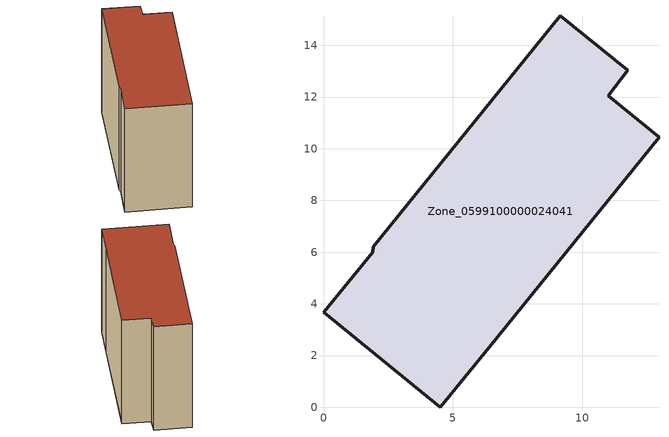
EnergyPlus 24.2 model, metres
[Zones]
Zone_0599100000024041
 floor ground (C_G): 1.93,6.21 9.17,15.14 11.77,13.03 11.01,12.05 12.98,10.45 6.41,2.32 4.51,0 0,3.68 1.9,6 z0
 wall outside (C_F): 11.01,12.05 11.77,13.03 9.17,15.14 1.93,6.21 1.9,6 0,3.68 4.51,0 6.41,2.32 12.98,10.45 11.01,12.05 z0:10.94
 roof outside (C_R): 6.41,2.32 12.98,10.45 11.01,12.05 11.77,13.03 9.17,15.14 1.93,6.21 1.9,6 0,3.68 4.51,0 z10.94
[BUILDING]
Pand.0599100000024041: North Axis=0; Terrain=City; Loads Convergence Tolerance Value=0.04; Temperature Convergence Tolerance Value=0.4; Solar Distribution=FullExterior; Maximum Number of Warmup Days=25; Minimum Number of Warmup Days=1
[Site:Location]
Rotterdam.The.Hague.AP_ZH_NLD Design_Conditions: Latitude=51.96; Longitude=4.45; Time Zone=1; Elevation=-4.5
[SITE:GROUNDTEMPERATURE:BUILDINGSURFACE]
18, 18, 18, 18, 18, 18, 18, 18, 18, 18, 18, 18
[MATERIAL] Thermal Absorptance=0.9; Solar Absorptance=0.7; Visible Absorptance=0.7
Name | Roughness | Thickness | Conductivity | Density | Specific Heat
G.TI.1946 | MediumSmooth | 0.15 | 1 | 540 | 1210
F.TI.1946 | Rough | 0.3 | 0.857143 | 1920 | 840
R.TI.1946 | MediumRough | 0.2 | 0.1 | 1500 | 1000
[CONSTRUCTION]
C_G: G.TI.1946
C_F: F.TI.1946
C_R: R.TI.1946
[ZONE]
Zone_0599100000024041: Type=1; Multiplier=1; Ceiling Height=Autocalculate; Volume=Autocalculate; Floor Area=autocalculate; Part of Total Floor Area=Yes
[ZONEINFILTRATION:DESIGNFLOWRATE]
Infil_Zone_0599100000024041: Zone or ZoneList or Space or SpaceList=Zone_0599100000024041; Schedule=AlwaysOn; Design Flow Rate Calculation Method=Flow/Area; Flow Rate per Floor Area=0.003; Constant Term Coefficient=1; Temperature Term Coefficient=0; Velocity Term Coefficient=0; Velocity Squared Term Coefficient=0
[HVACTEMPLATE:ZONE:IDEALLOADSAIRSYSTEM]
Zone_0599100000024041: Maximum Heating Supply Air Temperature=50; Minimum Cooling Supply Air Temperature=13; Maximum Heating Supply Air Humidity Ratio=0.0156; Minimum Cooling Supply Air Humidity Ratio=0.0077; Heating Limit=NoLimit; Cooling Limit=NoLimit; Dehumidification Control Type=ConstantSensibleHeatRatio; Cooling Sensible Heat Ratio=0.7; Dehumidification Setpoint=60; Humidification Control Type=None; Humidification Setpoint=30; Outdoor Air Method=None; Outdoor Air Flow Rate per Person=0.00944; Outdoor Air Flow Rate per Zone Floor Area=0; Outdoor Air Flow Rate per Zone=0; Demand Controlled Ventilation Type=None; Outdoor Air Economizer Type=NoEconomizer; Heat Recovery Type=None; Sensible Heat Recovery Effectiveness=0.7; Latent Heat Recovery Effectiveness=0.65
[ZONECONTROL:THERMOSTAT]
ThermostatControl_Zone_0599100000024041: Zone or ZoneList=Zone_0599100000024041; Control Type Schedule=DualSetpointControlType; Control 1=Thermostat_Zone_0599100000024041; Temperature Difference Between Cutout And Setpoint=0
[THERMOSTATSETPOINT:DUALSETPOINT]
Thermostat_Zone_0599100000024041: Heating Setpoint Temperature Schedule=HeatingSetpoint_Zone_0599100000024041; Cooling Setpoint Temperature Schedule=CoolingSetpoint_Zone_0599100000024041
[SCHEDULE:COMPACT]
HeatingSetpoint_Zone_0599100000024041: Through: 12/31, For: AllDays, Until: 24:00, 21
CoolingSetpoint_Zone_0599100000024041: Through: 12/31, For: AllDays, Until: 24:00, 24
DualSetpointControlType: Through: 12/31, For: AllDays, Until: 24:00, 4
AlwaysOn: Through: 12/31, For: AllDays, Until: 24:00, 1
